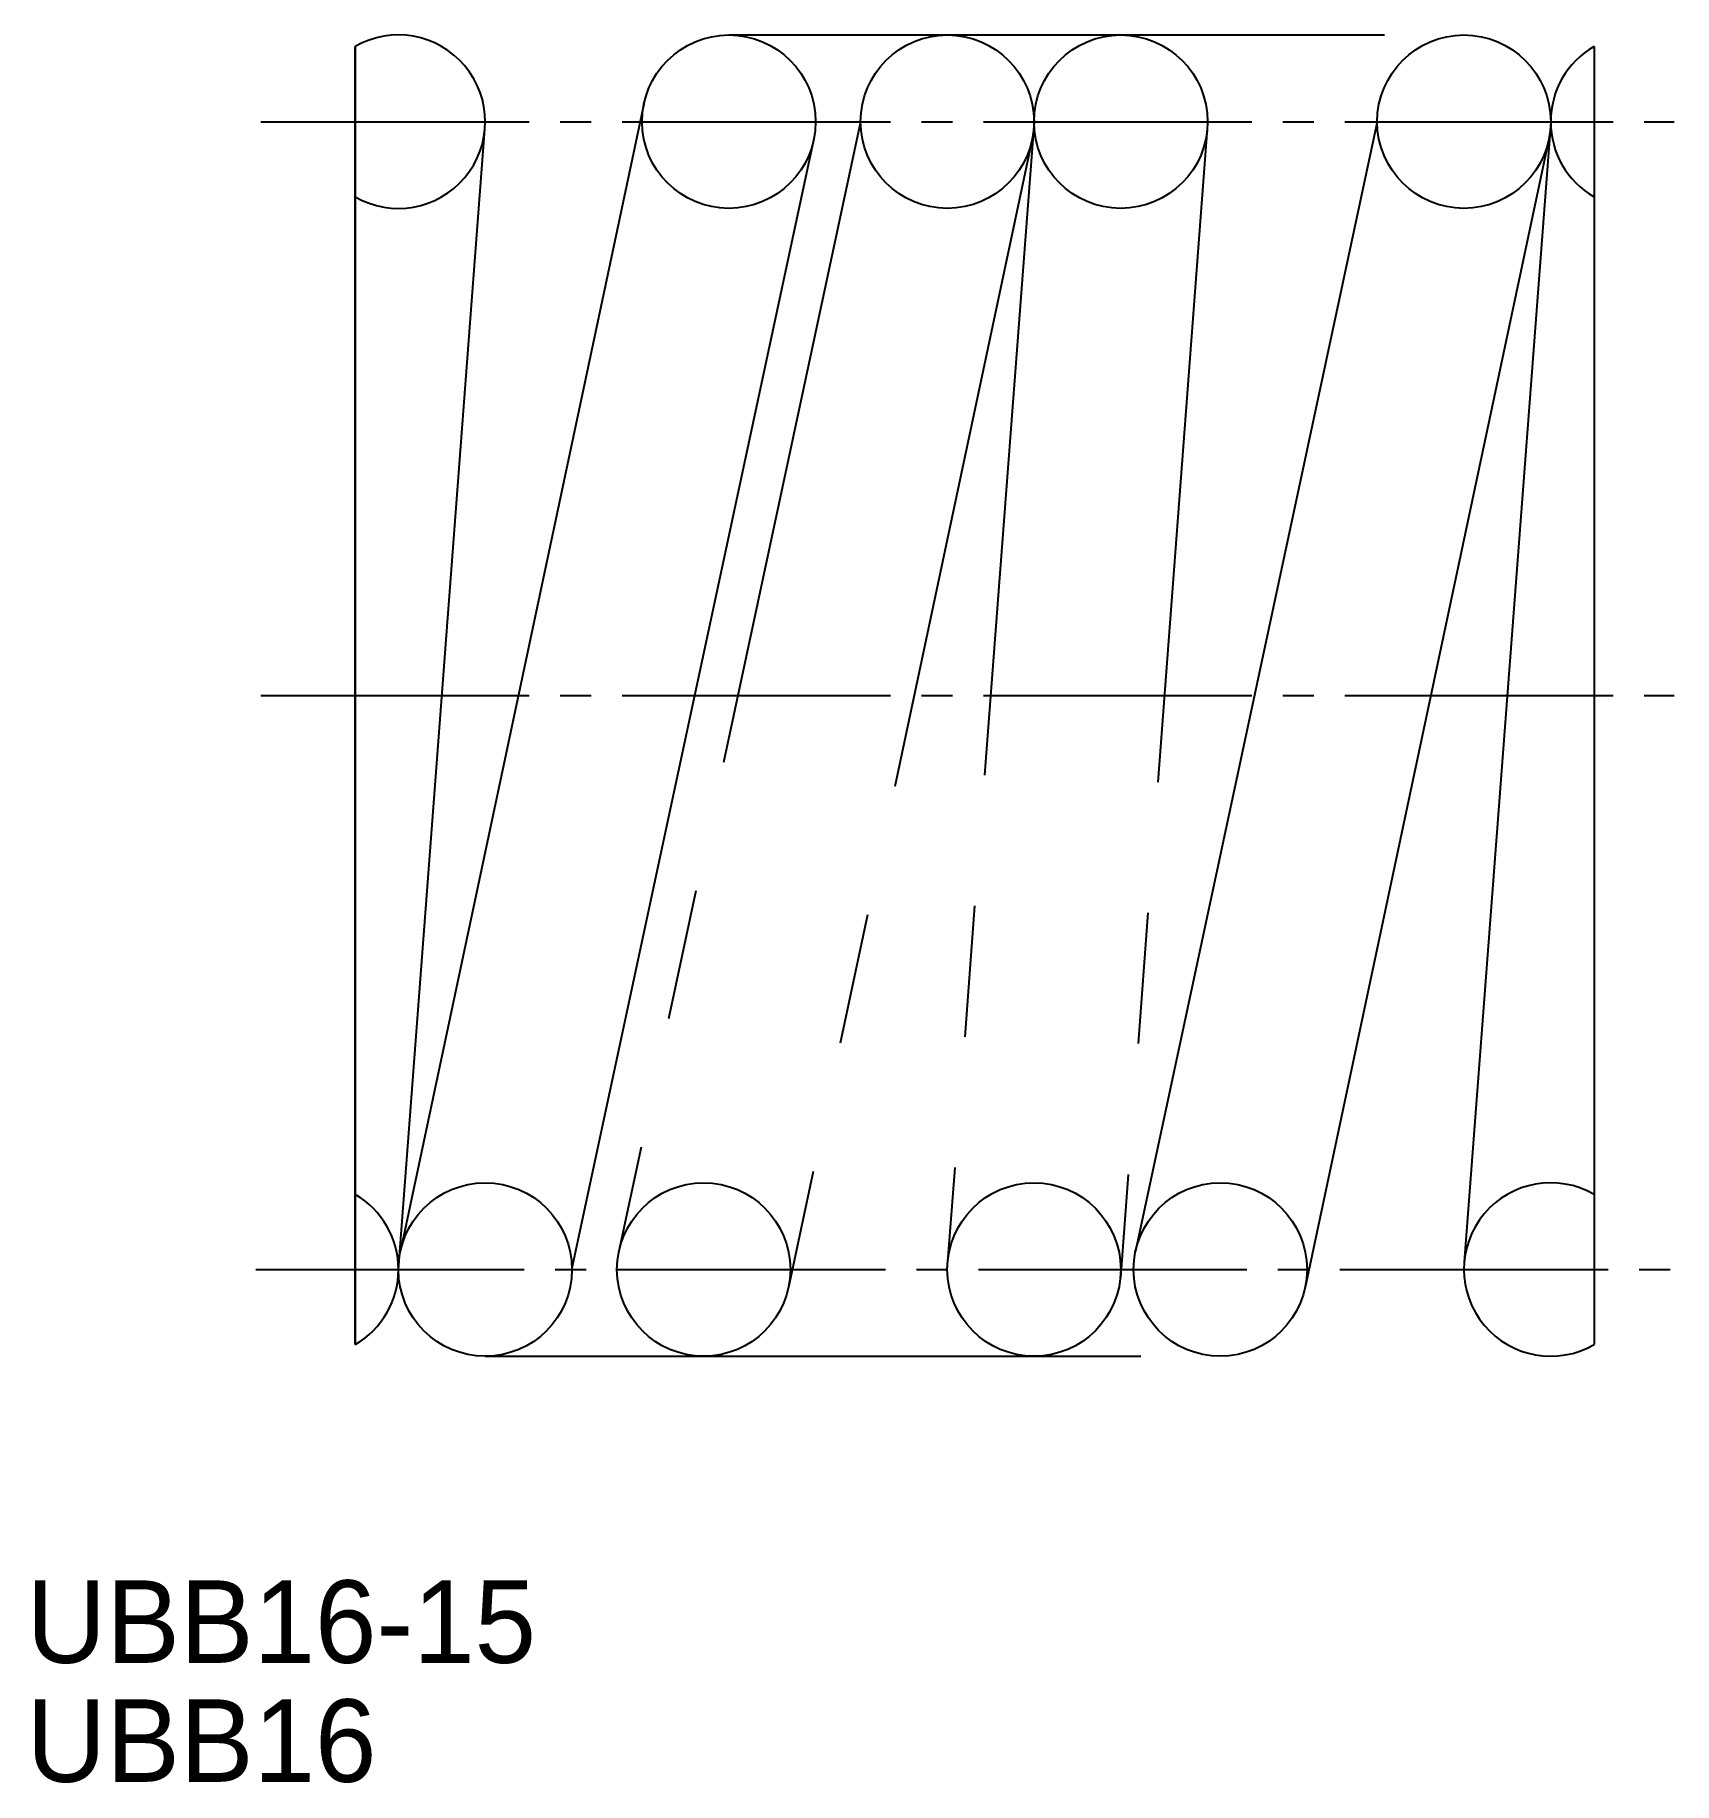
# Model space of a CAD drawing. Extents: x -32.1 to 18.9, y -1.4 to 77.2.
# Drawn here: x -0.9 to 18.94, y -1.36 to 19.81 of the extents above.
import ezdxf

# ---------------------------------------------------------------- set-up
doc = ezdxf.new("R2010")
doc.units = 0
doc.header["$LTSCALE"] = 0.25
doc.linetypes.add('CENTER', pattern=[17.5, 13, -1.5, 1.5, -1.5])
doc.linetypes.add('PHANTOM', pattern=[63.5, 31.75, -6.35, 6.35, -6.35, 6.35, -6.35])
doc.layers.get('0').update_dxf_attribs({"linetype": 'CONTINUOUS'})
doc.layers.add('CENTER', color=1, linetype='CENTER')

msp = doc.modelspace()

# ---------------------------------------------------------------- linework, layer by layer
at = {"color": 3, "linetype": 'PHANTOM'}
for p, q in [((7.5, 19.813), (16.4, 19.813)), ((9.095, 18.763), (6.168, 5.083)), ((11.195, 18.763), (10.149, 4.954)), ((13.291, 18.679), (12.24, 4.762)), ((11.155, 18.475), (8.222, 4.645)), ((4.55, 3.813), (13.45, 3.813))]:
    msp.add_line(p, q, dxfattribs=at)
at = {"color": 7, "linetype": 'CONTINUOUS'}
for p, q in [((2.975, 19.673), (2.975, 3.954)), ((2.975, 3.954), (2.975, 19.673)), ((17.975, 19.673), (17.975, 3.954)), ((3.54, 5.151), (6.473, 18.981)), ((3.5, 4.863), (4.546, 18.672)), ((15.35, 18.763), (12.423, 5.083)), ((17.45, 18.763), (16.404, 4.954)), ((5.6, 4.863), (8.527, 18.544)), ((17.41, 18.475), (14.477, 4.645))]:
    msp.add_line(p, q, dxfattribs=at)
for centre in [(7.5, 18.763), (16.4, 18.763), (4.55, 4.863), (13.45, 4.863)]:
    msp.add_circle(centre, 1.05, dxfattribs=at)
at = {"color": 3, "linetype": 'PHANTOM'}
for centre in [(10.145, 18.763), (12.245, 18.763), (7.195, 4.863), (11.195, 4.863)]:
    msp.add_circle(centre, 1.05, dxfattribs=at)
at = {"color": 7, "linetype": 'CONTINUOUS'}
for centre, start, end in [((3.5, 18.763), 240, 120), ((18.5, 18.763), 120, 240), ((2.45, 4.863), 300, 60), ((17.45, 4.863), 60, 300)]:
    msp.add_arc(centre, 1.05, start, end, dxfattribs=at)
at = {"layer": 'CENTER', "color": 1, "linetype": 'CENTER'}
for p, q in [((1.833, 18.763), (18.944, 18.763)), ((1.833, 11.813), (18.944, 11.813)), ((1.773, 4.863), (18.944, 4.863))]:
    msp.add_line(p, q, dxfattribs=at)

# ---------------------------------------------------------------- texts
for s, p in [('UBB16-15', (-1.004, 0.099)), ('UBB16', (-1.004, -1.342))]:
    msp.add_text(s, height=1).set_placement(p)

doc.saveas('drawing.dxf')
